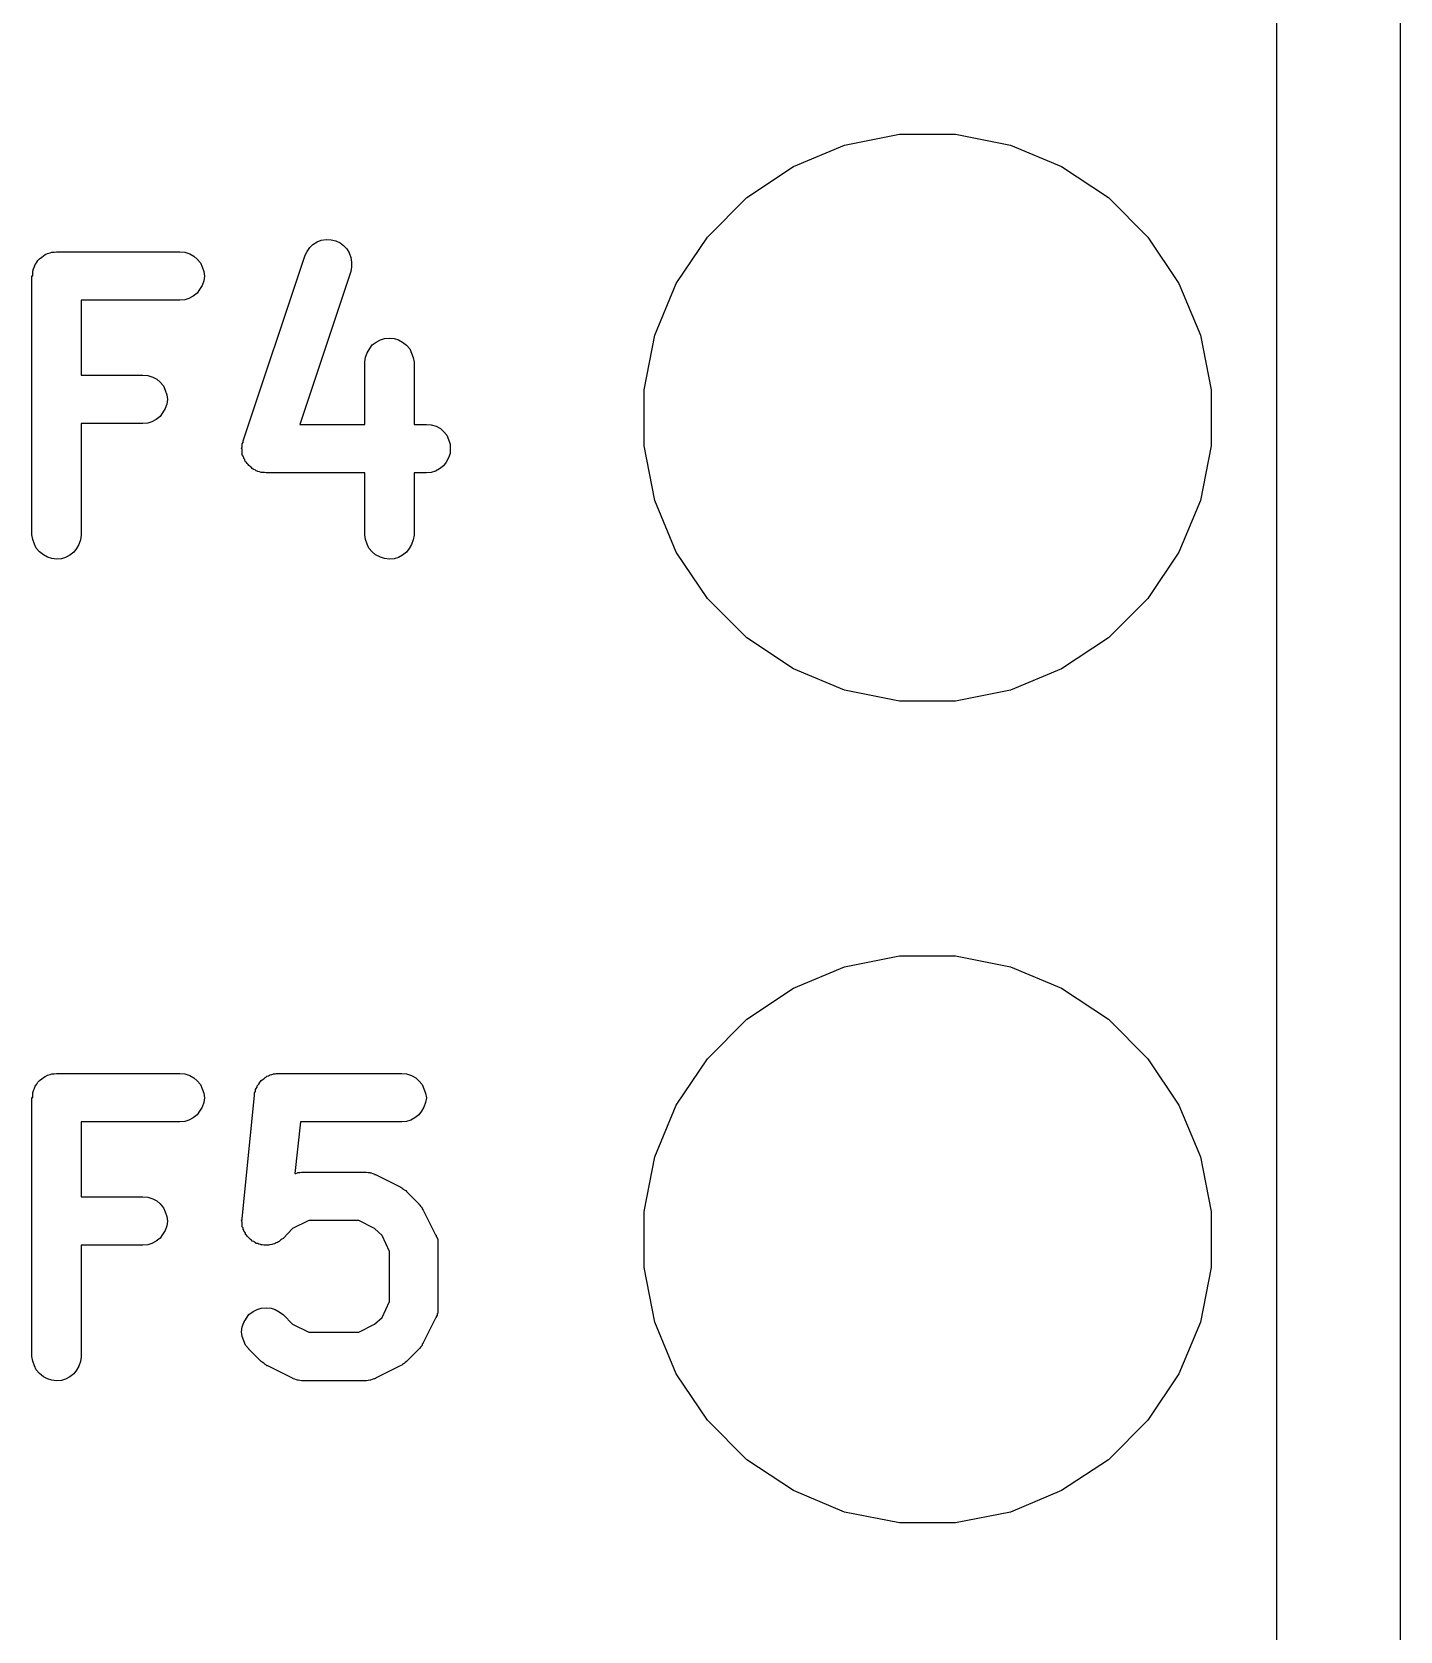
# Model space of a CAD drawing. Extents: x -21.94 to -21.22, y -3.46 to -2.15.
# Drawn here: x -21.39 to -21.2235, y -2.8547 to -2.66 of the extents above; entities that cross this region are included whole.
import ezdxf

# ---------------------------------------------------------------- set-up
doc = ezdxf.new("R2010")
doc.units = 0
doc.header["$MEASUREMENT"] = 0
doc.layers.add('BLACK', color=7, linetype='CONTINUOUS')

msp = doc.modelspace()

# ---------------------------------------------------------------- linework, layer by layer
at = {"layer": 'BLACK', "linetype": 'CONTINUOUS'}
for p, q in [((-21.2235, -2.15737), (-21.2235, -3.45663)), ((-21.2385, -3.4495), (-21.2385, -2.25737)), ((-21.2911, -2.67383), (-21.2844, -2.6725)), ((-21.2844, -2.6725), (-21.2776, -2.6725)), ((-21.2776, -2.6725), (-21.2709, -2.67383)), ((-21.2973, -2.67643), (-21.2911, -2.67383)), ((-21.2709, -2.67383), (-21.2647, -2.67643)), ((-21.303, -2.6802), (-21.2973, -2.67643)), ((-21.2647, -2.67643), (-21.259, -2.6802)), ((-21.3078, -2.68501), (-21.303, -2.6802)), ((-21.259, -2.6802), (-21.2542, -2.68501)), ((-21.3553, -2.6856), (-21.3548, -2.6854)), ((-21.3548, -2.6854), (-21.3542, -2.68531)), ((-21.3542, -2.68531), (-21.3536, -2.68533)), ((-21.3536, -2.68533), (-21.353, -2.68546)), ((-21.353, -2.68546), (-21.3525, -2.6857)), ((-21.3116, -2.69066), (-21.3078, -2.68501)), ((-21.2542, -2.68501), (-21.2504, -2.69066)), ((-21.3888, -2.68747), (-21.3886, -2.68729)), ((-21.3886, -2.68728), (-21.3884, -2.68715)), ((-21.3886, -2.68729), (-21.3886, -2.68728)), ((-21.3886, -2.68729), (-21.3886, -2.68729)), ((-21.3884, -2.68715), (-21.3881, -2.68702)), ((-21.3881, -2.68701), (-21.3878, -2.68694)), ((-21.3881, -2.68702), (-21.3881, -2.68701)), ((-21.3881, -2.68702), (-21.3881, -2.68702)), ((-21.3878, -2.68694), (-21.3876, -2.68686)), ((-21.3876, -2.68685), (-21.3873, -2.68683)), ((-21.3876, -2.68686), (-21.3876, -2.68685)), ((-21.3876, -2.68685), (-21.3876, -2.68685)), ((-21.3873, -2.68683), (-21.387, -2.6868)), ((-21.387, -2.6868), (-21.372, -2.6868)), ((-21.372, -2.6868), (-21.3714, -2.68686)), ((-21.372, -2.6868), (-21.372, -2.6868)), ((-21.3714, -2.68686), (-21.3708, -2.68704)), ((-21.3708, -2.68704), (-21.3703, -2.68732)), ((-21.3703, -2.68732), (-21.3699, -2.68769)), ((-21.3643, -2.70982), (-21.3568, -2.68732)), ((-21.3568, -2.68728), (-21.3565, -2.68676)), ((-21.3568, -2.68732), (-21.3568, -2.68728)), ((-21.3565, -2.68676), (-21.3562, -2.68629)), ((-21.3562, -2.68629), (-21.3558, -2.6859)), ((-21.3558, -2.6859), (-21.3553, -2.6856)), ((-21.3525, -2.6857), (-21.3521, -2.68603)), ((-21.3521, -2.68603), (-21.3517, -2.68645)), ((-21.3517, -2.68645), (-21.3514, -2.68694)), ((-21.3514, -2.68694), (-21.3512, -2.68748)), ((-21.3899, -2.68914), (-21.3898, -2.68887)), ((-21.3899, -2.68915), (-21.3899, -2.68914)), ((-21.3899, -2.68916), (-21.3899, -2.68915)), ((-21.3899, -2.68943), (-21.3899, -2.68916)), ((-21.3898, -2.68887), (-21.3897, -2.68861)), ((-21.3897, -2.68859), (-21.3896, -2.68834)), ((-21.3897, -2.6886), (-21.3897, -2.68859)), ((-21.3897, -2.68861), (-21.3897, -2.6886)), ((-21.3896, -2.68834), (-21.3894, -2.6881)), ((-21.3894, -2.68808), (-21.3893, -2.68787)), ((-21.3894, -2.68809), (-21.3894, -2.68808)), ((-21.3894, -2.6881), (-21.3894, -2.68809)), ((-21.3893, -2.68787), (-21.3891, -2.68766)), ((-21.3891, -2.68764), (-21.3888, -2.68747)), ((-21.3891, -2.68765), (-21.3891, -2.68764)), ((-21.3891, -2.68766), (-21.3891, -2.68765)), ((-21.3699, -2.68769), (-21.3695, -2.68814)), ((-21.3695, -2.68814), (-21.3693, -2.68865)), ((-21.3693, -2.68865), (-21.3691, -2.6892)), ((-21.3691, -2.6892), (-21.369, -2.68977)), ((-21.3512, -2.68919), (-21.3574, -2.7078)), ((-21.3512, -2.68748), (-21.3511, -2.68805)), ((-21.3511, -2.68862), (-21.3512, -2.68919)), ((-21.3511, -2.68805), (-21.3511, -2.68862)), ((-21.39, -2.68975), (-21.3899, -2.68973)), ((-21.3899, -2.68973), (-21.39, -2.68973)), ((-21.39, -2.68973), (-21.3899, -2.68973)), ((-21.39, -2.72125), (-21.39, -2.68975)), ((-21.3899, -2.68971), (-21.3899, -2.68943)), ((-21.3899, -2.68973), (-21.3899, -2.68971)), ((-21.3693, -2.6909), (-21.3696, -2.6914)), ((-21.3691, -2.69035), (-21.3693, -2.6909)), ((-21.369, -2.68977), (-21.3691, -2.69035)), ((-21.3142, -2.69694), (-21.3116, -2.69066)), ((-21.2504, -2.69066), (-21.2478, -2.69694)), ((-21.372, -2.6927), (-21.384, -2.6927)), ((-21.384, -2.6927), (-21.384, -2.7018)), ((-21.3714, -2.69265), (-21.372, -2.6927)), ((-21.3709, -2.69248), (-21.3714, -2.69265)), ((-21.3704, -2.69221), (-21.3709, -2.69248)), ((-21.3699, -2.69185), (-21.3704, -2.69221)), ((-21.3696, -2.6914), (-21.3699, -2.69185)), ((-21.3155, -2.7036), (-21.3142, -2.69694)), ((-21.2478, -2.69694), (-21.2465, -2.7036)), ((-21.3494, -2.69964), (-21.3492, -2.69909)), ((-21.3492, -2.69909), (-21.3489, -2.69858)), ((-21.3489, -2.69858), (-21.3486, -2.69814)), ((-21.3486, -2.69814), (-21.3481, -2.69778)), ((-21.3481, -2.69778), (-21.3476, -2.69751)), ((-21.3476, -2.69751), (-21.3471, -2.69735)), ((-21.3471, -2.69735), (-21.3465, -2.6973)), ((-21.3465, -2.6973), (-21.3459, -2.69736)), ((-21.3459, -2.69736), (-21.3454, -2.69753)), ((-21.3454, -2.69753), (-21.3449, -2.6978)), ((-21.3449, -2.6978), (-21.3444, -2.69817)), ((-21.3444, -2.69817), (-21.344, -2.69862)), ((-21.344, -2.69862), (-21.3438, -2.69913)), ((-21.3495, -2.70021), (-21.3494, -2.69964)), ((-21.3495, -2.70025), (-21.3495, -2.70021)), ((-21.3495, -2.7078), (-21.3495, -2.70025)), ((-21.3438, -2.69913), (-21.3436, -2.69968)), ((-21.3436, -2.69968), (-21.3435, -2.70025)), ((-21.3435, -2.70025), (-21.3435, -2.7078)), ((-21.384, -2.7018), (-21.3765, -2.7018)), ((-21.3765, -2.7018), (-21.3765, -2.7018)), ((-21.3765, -2.7018), (-21.3759, -2.70186)), ((-21.3759, -2.70186), (-21.3753, -2.70204)), ((-21.3753, -2.70204), (-21.3748, -2.70231)), ((-21.3748, -2.70231), (-21.3744, -2.70268)), ((-21.3744, -2.70268), (-21.374, -2.70313)), ((-21.374, -2.70313), (-21.3738, -2.70364)), ((-21.3738, -2.70364), (-21.3736, -2.7042)), ((-21.3736, -2.7042), (-21.3735, -2.70477)), ((-21.3735, -2.70477), (-21.3736, -2.70534)), ((-21.3155, -2.7104), (-21.3155, -2.7036)), ((-21.2465, -2.7036), (-21.2465, -2.7104)), ((-21.3744, -2.70685), (-21.3749, -2.70721)), ((-21.3741, -2.7064), (-21.3744, -2.70685)), ((-21.3738, -2.70589), (-21.3741, -2.7064)), ((-21.3736, -2.70534), (-21.3738, -2.70589)), ((-21.3765, -2.7077), (-21.384, -2.7077)), ((-21.384, -2.7077), (-21.384, -2.72125)), ((-21.3759, -2.70765), (-21.3765, -2.7077)), ((-21.3754, -2.70748), (-21.3759, -2.70765)), ((-21.3749, -2.70721), (-21.3754, -2.70748)), ((-21.3574, -2.7078), (-21.3495, -2.7078)), ((-21.3435, -2.7078), (-21.342, -2.7078)), ((-21.342, -2.7078), (-21.342, -2.7078)), ((-21.342, -2.7078), (-21.3414, -2.70786)), ((-21.3414, -2.70786), (-21.3408, -2.70804)), ((-21.3408, -2.70804), (-21.3403, -2.70831)), ((-21.3403, -2.70831), (-21.3399, -2.70868)), ((-21.3399, -2.70868), (-21.3395, -2.70913)), ((-21.3645, -2.71073), (-21.3644, -2.71055)), ((-21.3644, -2.71084), (-21.3645, -2.71073)), ((-21.3644, -2.71016), (-21.3643, -2.70999)), ((-21.3644, -2.71027), (-21.3644, -2.71016)), ((-21.3644, -2.71038), (-21.3644, -2.71027)), ((-21.3644, -2.71055), (-21.3644, -2.71038)), ((-21.3643, -2.70999), (-21.3643, -2.70982)), ((-21.3395, -2.70913), (-21.3393, -2.70964)), ((-21.3393, -2.70964), (-21.3391, -2.7102)), ((-21.3391, -2.7102), (-21.3391, -2.71077)), ((-21.3391, -2.71077), (-21.3391, -2.71134)), ((-21.3142, -2.71706), (-21.3155, -2.7104)), ((-21.2465, -2.7104), (-21.2478, -2.71706)), ((-21.3644, -2.71095), (-21.3644, -2.71084)), ((-21.3644, -2.71113), (-21.3644, -2.71095)), ((-21.3644, -2.7113), (-21.3644, -2.71113)), ((-21.3644, -2.71141), (-21.3644, -2.7113)), ((-21.3644, -2.71152), (-21.3644, -2.71141)), ((-21.3643, -2.71169), (-21.3644, -2.71152)), ((-21.3642, -2.71186), (-21.3643, -2.71169)), ((-21.3642, -2.71196), (-21.3642, -2.71186)), ((-21.3641, -2.71206), (-21.3642, -2.71196)), ((-21.3641, -2.71221), (-21.3641, -2.71206)), ((-21.364, -2.71237), (-21.3641, -2.71221)), ((-21.3639, -2.71245), (-21.364, -2.71237)), ((-21.3638, -2.71255), (-21.3639, -2.71245)), ((-21.3637, -2.71268), (-21.3638, -2.71255)), ((-21.3636, -2.71282), (-21.3637, -2.71268)), ((-21.3396, -2.7124), (-21.3399, -2.71284)), ((-21.3393, -2.71189), (-21.3396, -2.7124)), ((-21.3391, -2.71134), (-21.3393, -2.71189)), ((-21.3635, -2.71289), (-21.3636, -2.71282)), ((-21.3634, -2.71297), (-21.3635, -2.71289)), ((-21.3633, -2.71307), (-21.3634, -2.71297)), ((-21.3632, -2.71319), (-21.3633, -2.71307)), ((-21.3631, -2.71324), (-21.3632, -2.71319)), ((-21.363, -2.71331), (-21.3631, -2.71324)), ((-21.3628, -2.71338), (-21.363, -2.71331)), ((-21.3627, -2.71346), (-21.3628, -2.71338)), ((-21.3626, -2.7135), (-21.3627, -2.71346)), ((-21.3625, -2.71354), (-21.3626, -2.7135)), ((-21.3623, -2.71358), (-21.3625, -2.71354)), ((-21.3621, -2.71364), (-21.3623, -2.71358)), ((-21.362, -2.71365), (-21.3621, -2.71364)), ((-21.3619, -2.71368), (-21.362, -2.71365)), ((-21.3617, -2.71368), (-21.3619, -2.71368)), ((-21.3615, -2.7137), (-21.3617, -2.71368)), ((-21.3495, -2.7137), (-21.3615, -2.7137)), ((-21.3615, -2.7137), (-21.3615, -2.7137)), ((-21.3495, -2.72125), (-21.3495, -2.7137)), ((-21.342, -2.7137), (-21.3435, -2.7137)), ((-21.3435, -2.7137), (-21.3435, -2.72125)), ((-21.3414, -2.71365), (-21.342, -2.7137)), ((-21.3409, -2.71348), (-21.3414, -2.71365)), ((-21.3404, -2.71321), (-21.3409, -2.71348)), ((-21.3399, -2.71284), (-21.3404, -2.71321)), ((-21.3116, -2.72334), (-21.3142, -2.71706)), ((-21.2478, -2.71706), (-21.2504, -2.72334)), ((-21.3899, -2.72182), (-21.39, -2.72125)), ((-21.3897, -2.72237), (-21.3899, -2.72182)), ((-21.3895, -2.72288), (-21.3897, -2.72237)), ((-21.3843, -2.72241), (-21.3846, -2.72292)), ((-21.3841, -2.72186), (-21.3843, -2.72241)), ((-21.384, -2.72129), (-21.3841, -2.72186)), ((-21.384, -2.72125), (-21.384, -2.72129)), ((-21.3494, -2.72182), (-21.3495, -2.72125)), ((-21.3492, -2.72237), (-21.3494, -2.72182)), ((-21.349, -2.72288), (-21.3492, -2.72237)), ((-21.3438, -2.72241), (-21.3441, -2.72292)), ((-21.3436, -2.72186), (-21.3438, -2.72241)), ((-21.3435, -2.72129), (-21.3436, -2.72186)), ((-21.3435, -2.72125), (-21.3435, -2.72129)), ((-21.3891, -2.72333), (-21.3895, -2.72288)), ((-21.3886, -2.7237), (-21.3891, -2.72333)), ((-21.3881, -2.72397), (-21.3886, -2.7237)), ((-21.3876, -2.72414), (-21.3881, -2.72397)), ((-21.387, -2.7242), (-21.3876, -2.72414)), ((-21.3864, -2.72415), (-21.387, -2.7242)), ((-21.3859, -2.72399), (-21.3864, -2.72415)), ((-21.3854, -2.72372), (-21.3859, -2.72399)), ((-21.3849, -2.72336), (-21.3854, -2.72372)), ((-21.3846, -2.72292), (-21.3849, -2.72336)), ((-21.3486, -2.72333), (-21.349, -2.72288)), ((-21.3482, -2.7237), (-21.3486, -2.72333)), ((-21.3476, -2.72397), (-21.3482, -2.7237)), ((-21.3471, -2.72414), (-21.3476, -2.72397)), ((-21.3465, -2.7242), (-21.3471, -2.72414)), ((-21.3459, -2.72415), (-21.3465, -2.7242)), ((-21.3454, -2.72399), (-21.3459, -2.72415)), ((-21.3449, -2.72372), (-21.3454, -2.72399)), ((-21.3444, -2.72336), (-21.3449, -2.72372)), ((-21.3441, -2.72292), (-21.3444, -2.72336)), ((-21.3078, -2.72899), (-21.3116, -2.72334)), ((-21.2504, -2.72334), (-21.2542, -2.72899)), ((-21.303, -2.7338), (-21.3078, -2.72899)), ((-21.2542, -2.72899), (-21.259, -2.7338)), ((-21.2973, -2.73757), (-21.303, -2.7338)), ((-21.259, -2.7338), (-21.2647, -2.73757)), ((-21.2911, -2.74017), (-21.2973, -2.73757)), ((-21.2647, -2.73757), (-21.2709, -2.74017)), ((-21.2844, -2.7415), (-21.2911, -2.74017)), ((-21.2776, -2.7415), (-21.2844, -2.7415)), ((-21.2709, -2.74017), (-21.2776, -2.7415)), ((-21.2911, -2.77383), (-21.2844, -2.7725)), ((-21.2844, -2.7725), (-21.2776, -2.7725)), ((-21.2776, -2.7725), (-21.2709, -2.77383)), ((-21.2973, -2.77643), (-21.2911, -2.77383)), ((-21.2709, -2.77383), (-21.2647, -2.77643)), ((-21.303, -2.7802), (-21.2973, -2.77643)), ((-21.2647, -2.77643), (-21.259, -2.7802)), ((-21.3078, -2.78501), (-21.303, -2.7802)), ((-21.259, -2.7802), (-21.2542, -2.78501)), ((-21.3116, -2.79066), (-21.3078, -2.78501)), ((-21.2542, -2.78501), (-21.2504, -2.79066)), ((-21.3898, -2.78887), (-21.3897, -2.78861)), ((-21.3897, -2.78859), (-21.3896, -2.78834)), ((-21.3897, -2.7886), (-21.3897, -2.78859)), ((-21.3897, -2.78861), (-21.3897, -2.7886)), ((-21.3896, -2.78834), (-21.3894, -2.7881)), ((-21.3894, -2.78808), (-21.3893, -2.78787)), ((-21.3894, -2.78809), (-21.3894, -2.78808)), ((-21.3894, -2.7881), (-21.3894, -2.78809)), ((-21.3893, -2.78787), (-21.3891, -2.78766)), ((-21.3891, -2.78764), (-21.3888, -2.78747)), ((-21.3891, -2.78765), (-21.3891, -2.78764)), ((-21.3891, -2.78766), (-21.3891, -2.78765)), ((-21.3888, -2.78747), (-21.3886, -2.78729)), ((-21.3886, -2.78728), (-21.3884, -2.78715)), ((-21.3886, -2.78729), (-21.3886, -2.78728)), ((-21.3886, -2.78729), (-21.3886, -2.78729)), ((-21.3884, -2.78715), (-21.3881, -2.78702)), ((-21.3881, -2.78701), (-21.3878, -2.78694)), ((-21.3881, -2.78702), (-21.3881, -2.78701)), ((-21.3881, -2.78702), (-21.3881, -2.78702)), ((-21.3878, -2.78694), (-21.3876, -2.78686)), ((-21.3876, -2.78685), (-21.3873, -2.78683)), ((-21.3876, -2.78686), (-21.3876, -2.78685)), ((-21.3876, -2.78685), (-21.3876, -2.78685)), ((-21.3873, -2.78683), (-21.387, -2.7868)), ((-21.387, -2.7868), (-21.372, -2.7868)), ((-21.372, -2.7868), (-21.3714, -2.78686)), ((-21.372, -2.7868), (-21.372, -2.7868)), ((-21.3714, -2.78686), (-21.3708, -2.78704)), ((-21.3708, -2.78704), (-21.3703, -2.78732)), ((-21.3703, -2.78732), (-21.3699, -2.78769)), ((-21.3699, -2.78769), (-21.3695, -2.78814)), ((-21.3695, -2.78814), (-21.3693, -2.78865)), ((-21.3628, -2.78873), (-21.3627, -2.78861)), ((-21.3627, -2.78861), (-21.3626, -2.78847)), ((-21.3626, -2.78832), (-21.3625, -2.78822)), ((-21.3626, -2.78847), (-21.3626, -2.78832)), ((-21.3625, -2.78822), (-21.3624, -2.7881)), ((-21.3624, -2.7881), (-21.3623, -2.78798)), ((-21.3623, -2.78785), (-21.3622, -2.78776)), ((-21.3623, -2.78798), (-21.3623, -2.78785)), ((-21.3622, -2.78776), (-21.3621, -2.78766)), ((-21.3621, -2.78766), (-21.362, -2.78756)), ((-21.362, -2.78756), (-21.3618, -2.78745)), ((-21.3618, -2.78745), (-21.3617, -2.78738)), ((-21.3617, -2.78738), (-21.3616, -2.78729)), ((-21.3616, -2.78729), (-21.3615, -2.78722)), ((-21.3615, -2.78722), (-21.3614, -2.78713)), ((-21.3614, -2.78713), (-21.3612, -2.78708)), ((-21.3612, -2.78708), (-21.3611, -2.78702)), ((-21.3611, -2.78702), (-21.361, -2.78698)), ((-21.361, -2.78698), (-21.3608, -2.78692)), ((-21.3608, -2.78692), (-21.3607, -2.78689)), ((-21.3607, -2.78689), (-21.3606, -2.78686)), ((-21.3606, -2.78686), (-21.3604, -2.78684)), ((-21.3604, -2.78684), (-21.3603, -2.78681)), ((-21.3603, -2.78681), (-21.3601, -2.78681)), ((-21.3601, -2.78681), (-21.36, -2.7868)), ((-21.36, -2.7868), (-21.345, -2.7868)), ((-21.345, -2.7868), (-21.3444, -2.78686)), ((-21.345, -2.7868), (-21.345, -2.7868)), ((-21.3444, -2.78686), (-21.3438, -2.78704)), ((-21.3438, -2.78704), (-21.3433, -2.78732)), ((-21.3433, -2.78732), (-21.3429, -2.78769)), ((-21.3429, -2.78769), (-21.3425, -2.78814)), ((-21.3425, -2.78814), (-21.3423, -2.78865)), ((-21.39, -2.78975), (-21.3899, -2.78973)), ((-21.3899, -2.78973), (-21.39, -2.78973)), ((-21.39, -2.78973), (-21.3899, -2.78973)), ((-21.39, -2.82125), (-21.39, -2.78975)), ((-21.3899, -2.78914), (-21.3898, -2.78887)), ((-21.3899, -2.78915), (-21.3899, -2.78914)), ((-21.3899, -2.78916), (-21.3899, -2.78915)), ((-21.3899, -2.78943), (-21.3899, -2.78916)), ((-21.3899, -2.78971), (-21.3899, -2.78943)), ((-21.3899, -2.78973), (-21.3899, -2.78971)), ((-21.3693, -2.78865), (-21.3691, -2.7892)), ((-21.3691, -2.79035), (-21.3693, -2.7909)), ((-21.3691, -2.7892), (-21.369, -2.78977)), ((-21.369, -2.78977), (-21.3691, -2.79035)), ((-21.3644, -2.80446), (-21.3629, -2.78946)), ((-21.3629, -2.78916), (-21.3628, -2.78901)), ((-21.3629, -2.78929), (-21.3629, -2.78916)), ((-21.3629, -2.78942), (-21.3629, -2.78929)), ((-21.3629, -2.78946), (-21.3629, -2.78942)), ((-21.3628, -2.78885), (-21.3628, -2.78873)), ((-21.3628, -2.78901), (-21.3628, -2.78885)), ((-21.3423, -2.78865), (-21.3421, -2.7892)), ((-21.3421, -2.79035), (-21.3423, -2.7909)), ((-21.3421, -2.7892), (-21.342, -2.78977)), ((-21.342, -2.78977), (-21.3421, -2.79035)), ((-21.3709, -2.79248), (-21.3714, -2.79265)), ((-21.3704, -2.79221), (-21.3709, -2.79248)), ((-21.3699, -2.79185), (-21.3704, -2.79221)), ((-21.3696, -2.7914), (-21.3699, -2.79185)), ((-21.3693, -2.7909), (-21.3696, -2.7914)), ((-21.3439, -2.79248), (-21.3444, -2.79265)), ((-21.3434, -2.79221), (-21.3439, -2.79248)), ((-21.3429, -2.79185), (-21.3434, -2.79221)), ((-21.3426, -2.7914), (-21.3429, -2.79185)), ((-21.3423, -2.7909), (-21.3426, -2.7914)), ((-21.3142, -2.79694), (-21.3116, -2.79066)), ((-21.2504, -2.79066), (-21.2478, -2.79694)), ((-21.372, -2.7927), (-21.384, -2.7927)), ((-21.384, -2.7927), (-21.384, -2.8018)), ((-21.3714, -2.79265), (-21.372, -2.7927)), ((-21.3573, -2.7927), (-21.358, -2.79897)), ((-21.345, -2.7927), (-21.3573, -2.7927)), ((-21.3444, -2.79265), (-21.345, -2.7927)), ((-21.3155, -2.8036), (-21.3142, -2.79694)), ((-21.2478, -2.79694), (-21.2465, -2.8036)), ((-21.358, -2.79897), (-21.3579, -2.79896)), ((-21.3579, -2.79896), (-21.3577, -2.79889)), ((-21.3577, -2.79888), (-21.3576, -2.79885)), ((-21.3577, -2.79889), (-21.3577, -2.79888)), ((-21.3576, -2.79885), (-21.3574, -2.79883)), ((-21.3574, -2.79883), (-21.3572, -2.7988)), ((-21.3572, -2.7988), (-21.3571, -2.79881)), ((-21.3571, -2.79881), (-21.357, -2.7988)), ((-21.357, -2.7988), (-21.3495, -2.7988)), ((-21.3495, -2.7988), (-21.3495, -2.7988)), ((-21.3495, -2.7988), (-21.3494, -2.79881)), ((-21.3494, -2.79881), (-21.3493, -2.79881)), ((-21.3493, -2.79881), (-21.3491, -2.79884)), ((-21.3491, -2.79884), (-21.3489, -2.79886)), ((-21.3489, -2.79886), (-21.3488, -2.79889)), ((-21.3488, -2.79889), (-21.3487, -2.7989)), ((-21.3487, -2.7989), (-21.3485, -2.79898)), ((-21.3485, -2.79898), (-21.3483, -2.79904)), ((-21.3483, -2.79904), (-21.3483, -2.79908)), ((-21.3483, -2.79908), (-21.3482, -2.79911)), ((-21.3482, -2.79911), (-21.3452, -2.80061)), ((-21.384, -2.8018), (-21.3765, -2.8018)), ((-21.3765, -2.8018), (-21.3765, -2.8018)), ((-21.3765, -2.8018), (-21.3759, -2.80186)), ((-21.3759, -2.80186), (-21.3753, -2.80204)), ((-21.3753, -2.80204), (-21.3748, -2.80231)), ((-21.3452, -2.80061), (-21.3451, -2.80063)), ((-21.3451, -2.80063), (-21.345, -2.80072)), ((-21.345, -2.80072), (-21.3449, -2.8008)), ((-21.3449, -2.8008), (-21.3448, -2.80087)), ((-21.3448, -2.80087), (-21.3447, -2.80094)), ((-21.3447, -2.80094), (-21.3445, -2.80106)), ((-21.3445, -2.80106), (-21.3444, -2.80116)), ((-21.3444, -2.80116), (-21.3429, -2.80266)), ((-21.3748, -2.80231), (-21.3744, -2.80268)), ((-21.3744, -2.80268), (-21.374, -2.80313)), ((-21.374, -2.80313), (-21.3738, -2.80364)), ((-21.3738, -2.80364), (-21.3736, -2.8042)), ((-21.3736, -2.8042), (-21.3735, -2.80477)), ((-21.3429, -2.80266), (-21.3429, -2.80269)), ((-21.3429, -2.80269), (-21.3428, -2.80282)), ((-21.3428, -2.80282), (-21.3427, -2.80294)), ((-21.3427, -2.80294), (-21.3426, -2.80305)), ((-21.3426, -2.80305), (-21.3425, -2.80314)), ((-21.3425, -2.80314), (-21.3425, -2.80329)), ((-21.3425, -2.80329), (-21.3424, -2.80343)), ((-21.3424, -2.80343), (-21.3409, -2.80643)), ((-21.3155, -2.8104), (-21.3155, -2.8036)), ((-21.2465, -2.8036), (-21.2465, -2.8104)), ((-21.3738, -2.80589), (-21.3741, -2.8064)), ((-21.3736, -2.80534), (-21.3738, -2.80589)), ((-21.3735, -2.80477), (-21.3736, -2.80534)), ((-21.3645, -2.80474), (-21.3644, -2.8046)), ((-21.3644, -2.80489), (-21.3645, -2.80474)), ((-21.3644, -2.8046), (-21.3644, -2.80446)), ((-21.3644, -2.80503), (-21.3644, -2.80489)), ((-21.3644, -2.80517), (-21.3644, -2.80503)), ((-21.3644, -2.80531), (-21.3644, -2.80517)), ((-21.3644, -2.80545), (-21.3644, -2.80531)), ((-21.3643, -2.8056), (-21.3644, -2.80545)), ((-21.3643, -2.80573), (-21.3643, -2.8056)), ((-21.3642, -2.80587), (-21.3643, -2.80573)), ((-21.3642, -2.806), (-21.3642, -2.80587)), ((-21.3641, -2.80613), (-21.3642, -2.806)), ((-21.364, -2.80625), (-21.3641, -2.80613)), ((-21.3583, -2.80568), (-21.3594, -2.80684)), ((-21.3563, -2.8047), (-21.3583, -2.80568)), ((-21.3502, -2.8047), (-21.3563, -2.8047)), ((-21.3483, -2.80568), (-21.3502, -2.8047)), ((-21.3474, -2.8065), (-21.3483, -2.80568)), ((-21.3765, -2.8077), (-21.384, -2.8077)), ((-21.384, -2.8077), (-21.384, -2.82125)), ((-21.3759, -2.80765), (-21.3765, -2.8077)), ((-21.3754, -2.80748), (-21.3759, -2.80765)), ((-21.3749, -2.80721), (-21.3754, -2.80748)), ((-21.3744, -2.80685), (-21.3749, -2.80721)), ((-21.3741, -2.8064), (-21.3744, -2.80685)), ((-21.364, -2.80638), (-21.364, -2.80625)), ((-21.3639, -2.80649), (-21.364, -2.80638)), ((-21.3638, -2.80661), (-21.3639, -2.80649)), ((-21.3637, -2.80671), (-21.3638, -2.80661)), ((-21.3636, -2.80682), (-21.3637, -2.80671)), ((-21.3635, -2.80692), (-21.3636, -2.80682)), ((-21.3634, -2.80702), (-21.3635, -2.80692)), ((-21.3633, -2.8071), (-21.3634, -2.80702)), ((-21.3632, -2.80719), (-21.3633, -2.8071)), ((-21.363, -2.80726), (-21.3632, -2.80719)), ((-21.3629, -2.80734), (-21.363, -2.80726)), ((-21.3628, -2.8074), (-21.3629, -2.80734)), ((-21.3627, -2.80747), (-21.3628, -2.8074)), ((-21.3625, -2.80751), (-21.3627, -2.80747)), ((-21.3624, -2.80757), (-21.3625, -2.80751)), ((-21.3622, -2.8076), (-21.3624, -2.80757)), ((-21.3621, -2.80764), (-21.3622, -2.8076)), ((-21.362, -2.80766), (-21.3621, -2.80764)), ((-21.3618, -2.80769), (-21.362, -2.80766)), ((-21.3617, -2.80769), (-21.3618, -2.80769)), ((-21.3615, -2.8077), (-21.3617, -2.80769)), ((-21.3614, -2.80769), (-21.3615, -2.8077)), ((-21.3612, -2.80769), (-21.3614, -2.80769)), ((-21.3611, -2.80767), (-21.3612, -2.80769)), ((-21.361, -2.80765), (-21.3611, -2.80767)), ((-21.3608, -2.80761), (-21.361, -2.80765)), ((-21.3607, -2.80758), (-21.3608, -2.80761)), ((-21.3605, -2.80753), (-21.3607, -2.80758)), ((-21.3604, -2.80749), (-21.3605, -2.80753)), ((-21.3603, -2.80742), (-21.3604, -2.80749)), ((-21.3601, -2.80737), (-21.3603, -2.80742)), ((-21.36, -2.80729), (-21.3601, -2.80737)), ((-21.3599, -2.80723), (-21.36, -2.80729)), ((-21.3598, -2.80714), (-21.3599, -2.80723)), ((-21.3597, -2.80706), (-21.3598, -2.80714)), ((-21.3596, -2.80696), (-21.3597, -2.80706)), ((-21.3594, -2.80687), (-21.3596, -2.80696)), ((-21.3594, -2.80684), (-21.3594, -2.80687)), ((-21.3465, -2.80845), (-21.3474, -2.8065)), ((-21.3409, -2.80643), (-21.3408, -2.80647)), ((-21.3408, -2.80647), (-21.3408, -2.80655)), ((-21.3408, -2.80655), (-21.3408, -2.80662)), ((-21.3408, -2.80662), (-21.3407, -2.80682)), ((-21.3407, -2.80682), (-21.3406, -2.80701)), ((-21.3406, -2.80701), (-21.3406, -2.80709)), ((-21.3406, -2.80709), (-21.3406, -2.80718)), ((-21.3406, -2.80718), (-21.3406, -2.80738)), ((-21.3406, -2.80738), (-21.3406, -2.80758)), ((-21.3406, -2.80758), (-21.3406, -2.80766)), ((-21.3406, -2.80766), (-21.3406, -2.80775)), ((-21.3406, -2.80775), (-21.3406, -2.81525)), ((-21.3465, -2.81455), (-21.3465, -2.80845)), ((-21.3142, -2.81706), (-21.3155, -2.8104)), ((-21.2465, -2.8104), (-21.2478, -2.81706)), ((-21.3636, -2.81615), (-21.3631, -2.81578)), ((-21.3631, -2.81578), (-21.3626, -2.81551)), ((-21.3626, -2.81551), (-21.3621, -2.81535)), ((-21.3621, -2.81535), (-21.3615, -2.8153)), ((-21.3615, -2.8153), (-21.3609, -2.81535)), ((-21.3609, -2.81535), (-21.3604, -2.81552)), ((-21.3604, -2.81552), (-21.3599, -2.81579)), ((-21.3599, -2.81579), (-21.3594, -2.81616)), ((-21.3474, -2.8165), (-21.3465, -2.81455)), ((-21.3406, -2.81525), (-21.3406, -2.81529)), ((-21.3406, -2.81529), (-21.3406, -2.81538)), ((-21.3406, -2.81538), (-21.3406, -2.81546)), ((-21.3406, -2.81546), (-21.3406, -2.81566)), ((-21.3406, -2.81566), (-21.3406, -2.81586)), ((-21.3406, -2.81586), (-21.3406, -2.81595)), ((-21.3645, -2.81822), (-21.3644, -2.81764)), ((-21.3644, -2.81764), (-21.3642, -2.81709)), ((-21.3642, -2.81709), (-21.3639, -2.81659)), ((-21.3639, -2.81659), (-21.3636, -2.81615)), ((-21.3594, -2.81616), (-21.3583, -2.81732)), ((-21.3583, -2.81732), (-21.3563, -2.8183)), ((-21.3502, -2.8183), (-21.3483, -2.81732)), ((-21.3483, -2.81732), (-21.3474, -2.8165)), ((-21.3409, -2.81657), (-21.3424, -2.81957)), ((-21.3408, -2.81649), (-21.3409, -2.81657)), ((-21.3407, -2.81622), (-21.3408, -2.81641)), ((-21.3408, -2.81641), (-21.3408, -2.81649)), ((-21.3406, -2.81595), (-21.3407, -2.81603)), ((-21.3407, -2.81603), (-21.3407, -2.81622)), ((-21.3116, -2.82334), (-21.3142, -2.81706)), ((-21.2478, -2.81706), (-21.2504, -2.82334)), ((-21.3644, -2.81879), (-21.3645, -2.81822)), ((-21.3642, -2.81935), (-21.3644, -2.81879)), ((-21.364, -2.81986), (-21.3642, -2.81935)), ((-21.3563, -2.8183), (-21.3502, -2.8183)), ((-21.3424, -2.81961), (-21.3425, -2.81975)), ((-21.3425, -2.81975), (-21.3425, -2.81989)), ((-21.3424, -2.81957), (-21.3424, -2.81961)), ((-21.3899, -2.82182), (-21.39, -2.82125)), ((-21.384, -2.82129), (-21.3841, -2.82186)), ((-21.384, -2.82125), (-21.384, -2.82129)), ((-21.3636, -2.82031), (-21.364, -2.81986)), ((-21.3636, -2.82034), (-21.3636, -2.82031)), ((-21.3621, -2.82184), (-21.3636, -2.82034)), ((-21.3429, -2.82034), (-21.3444, -2.82184)), ((-21.3428, -2.82021), (-21.3429, -2.82034)), ((-21.3427, -2.82009), (-21.3428, -2.82021)), ((-21.3426, -2.81999), (-21.3427, -2.82009)), ((-21.3425, -2.81989), (-21.3426, -2.81999)), ((-21.3897, -2.82237), (-21.3899, -2.82182)), ((-21.3895, -2.82288), (-21.3897, -2.82237)), ((-21.3891, -2.82333), (-21.3895, -2.82288)), ((-21.3886, -2.8237), (-21.3891, -2.82333)), ((-21.3849, -2.82336), (-21.3854, -2.82372)), ((-21.3846, -2.82292), (-21.3849, -2.82336)), ((-21.3843, -2.82241), (-21.3846, -2.82292)), ((-21.3841, -2.82186), (-21.3843, -2.82241)), ((-21.362, -2.82194), (-21.3621, -2.82184)), ((-21.3618, -2.82206), (-21.362, -2.82194)), ((-21.3617, -2.82212), (-21.3618, -2.82206)), ((-21.3616, -2.8222), (-21.3617, -2.82212)), ((-21.3615, -2.82228), (-21.3616, -2.8222)), ((-21.3614, -2.82237), (-21.3615, -2.82228)), ((-21.3613, -2.82239), (-21.3614, -2.82237)), ((-21.3583, -2.82389), (-21.3613, -2.82239)), ((-21.3452, -2.82239), (-21.3482, -2.82389)), ((-21.345, -2.8223), (-21.3452, -2.82239)), ((-21.3449, -2.82222), (-21.345, -2.8223)), ((-21.3448, -2.82215), (-21.3449, -2.82222)), ((-21.3447, -2.82208), (-21.3448, -2.82215)), ((-21.3446, -2.82197), (-21.3447, -2.82208)), ((-21.3444, -2.82187), (-21.3446, -2.82197)), ((-21.3444, -2.82184), (-21.3444, -2.82187)), ((-21.3078, -2.82899), (-21.3116, -2.82334)), ((-21.2504, -2.82334), (-21.2542, -2.82899)), ((-21.3881, -2.82397), (-21.3886, -2.8237)), ((-21.3876, -2.82414), (-21.3881, -2.82397)), ((-21.387, -2.8242), (-21.3876, -2.82414)), ((-21.3864, -2.82415), (-21.387, -2.8242)), ((-21.3859, -2.82399), (-21.3864, -2.82415)), ((-21.3854, -2.82372), (-21.3859, -2.82399)), ((-21.3582, -2.82392), (-21.3583, -2.82389)), ((-21.3582, -2.82396), (-21.3582, -2.82392)), ((-21.358, -2.82402), (-21.3582, -2.82396)), ((-21.3578, -2.8241), (-21.358, -2.82402)), ((-21.3577, -2.82411), (-21.3578, -2.8241)), ((-21.3576, -2.82414), (-21.3577, -2.82411)), ((-21.3574, -2.82416), (-21.3576, -2.82414)), ((-21.3572, -2.82419), (-21.3574, -2.82416)), ((-21.3571, -2.82419), (-21.3572, -2.82419)), ((-21.357, -2.8242), (-21.3571, -2.82419)), ((-21.3495, -2.8242), (-21.357, -2.8242)), ((-21.357, -2.8242), (-21.357, -2.8242)), ((-21.3494, -2.82419), (-21.3495, -2.8242)), ((-21.3493, -2.8242), (-21.3494, -2.82419)), ((-21.3491, -2.82416), (-21.3493, -2.8242)), ((-21.3489, -2.82414), (-21.3491, -2.82416)), ((-21.3488, -2.82412), (-21.3489, -2.82414)), ((-21.3486, -2.82404), (-21.3488, -2.82411)), ((-21.3488, -2.82411), (-21.3488, -2.82412)), ((-21.3484, -2.82398), (-21.3486, -2.82404)), ((-21.3483, -2.82394), (-21.3484, -2.82398)), ((-21.3482, -2.82391), (-21.3483, -2.82394)), ((-21.3482, -2.82389), (-21.3482, -2.82391)), ((-21.303, -2.8338), (-21.3078, -2.82899)), ((-21.2542, -2.82899), (-21.259, -2.8338)), ((-21.2973, -2.83757), (-21.303, -2.8338)), ((-21.259, -2.8338), (-21.2647, -2.83757)), ((-21.2911, -2.84017), (-21.2973, -2.83757)), ((-21.2647, -2.83757), (-21.2709, -2.84017)), ((-21.2844, -2.8415), (-21.2911, -2.84017)), ((-21.2709, -2.84017), (-21.2776, -2.8415)), ((-21.2776, -2.8415), (-21.2844, -2.8415))]:
    msp.add_line(p, q, dxfattribs=at)

doc.saveas('drawing.dxf')
